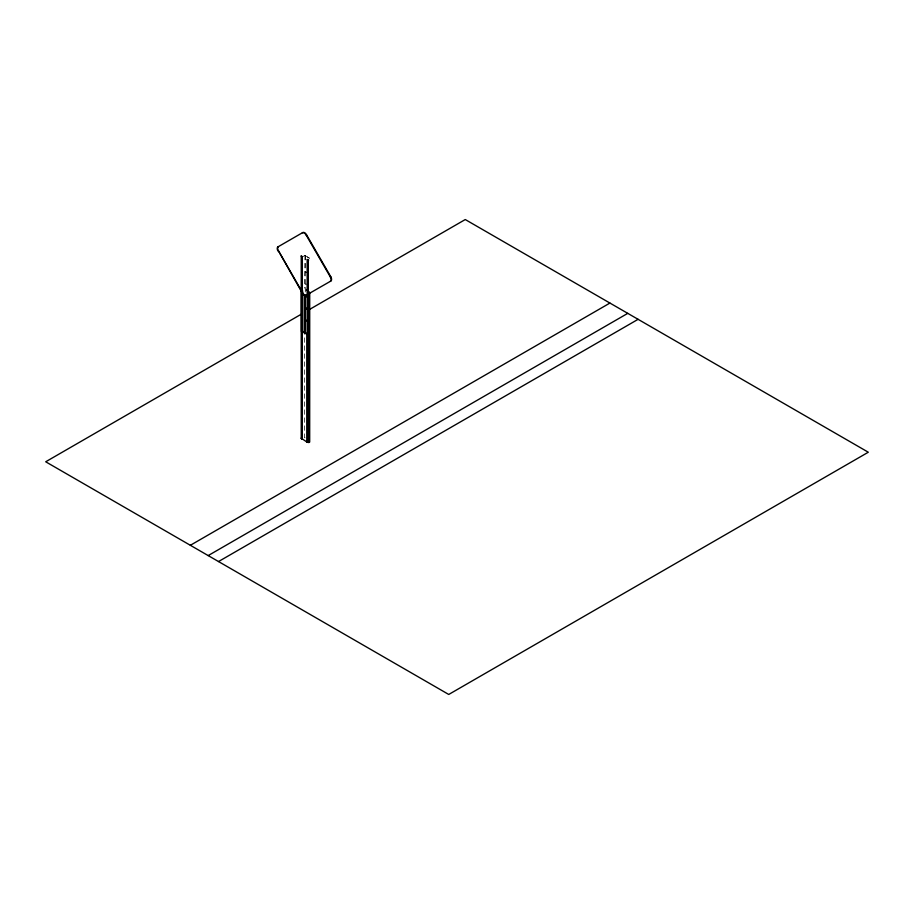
<?xml version="1.0" encoding="UTF-8"?>
<svg xmlns="http://www.w3.org/2000/svg" width="914" height="914" viewBox="0 0 914 914"><rect width="100%" height="100%" fill="white"/><g stroke="black" fill="none" stroke-linecap="round" stroke-linejoin="round"><path stroke-width="0.69" stroke-dasharray="4.57 3.43" d="M306.213 271.789L306.213 272.418M305.664 284.071L306.076 284.677L306.213 283.923M306.179 272.486L305.687 271.881L306.201 272.258M309.526 258.194L305.025 255.486L309.229 258.148M302.808 256.594L305.242 255.36M305.036 255.303L304.465 288.173M305.036 437.715L304.465 437.806L304.465 335.198M305.299 255.394L305.299 292.446"/><path stroke-width="1.37" d="M301.094 255.977L302.5 256.674M307.207 259.393L308.635 260.216M306.064 295.976L306.384 296.627M306.201 296.684L305.859 296.09M305.904 320.288L306.076 321.077L306.064 320.243M301.152 438.16L306.967 442.079L309.606 442.159L309.606 292.514M277.959 250.962A3.542 2.045 60 0 1 277.959 246.871L302.774 232.544A3.736 2.159 60 0 1 306.498 234.704L330.822 276.816A3.679 2.125 60 0 1 330.822 281.066L305.63 295.542A3.645 2.102 60 0 1 302.797 293.897L278.382 250.71A3.542 2.045 60 0 1 278.382 246.631M302.351 232.796A3.736 2.159 60 0 1 306.087 234.944L306.498 234.704M305.893 290.092L306.613 289.681M330.4 281.306A3.679 2.125 60 0 0 330.4 277.068L330.822 276.816M302.545 293.531L303.219 293.657A3.645 2.102 60 0 0 306.053 295.302L306.316 295.222M301.14 314.29L45.7 461.776L448.74 694.457L868.3 452.224L465.26 219.543L309.777 309.309M307.572 441.953L309.4 442.033L309.435 291.977M190.352 545.292L609.924 303.06M208.186 555.586L627.758 313.353M218.526 561.55L638.098 319.317M308.704 442.433L308.738 292.788M302.031 331.245L307.481 334.147L301.928 330.937L302.031 439.234M301.449 438.412L302.26 438.88M306.087 234.944L330.4 277.068M278.382 250.71L302.957 293.28M308.943 292.903L308.943 442.536M308.384 294.205L308.384 442.422M308.178 260.124L308.178 442.536M307.481 259.736L307.481 442.148M307.367 259.656L307.367 334.078M306.967 334.09L306.967 442.079M305.299 295.302L305.299 333.77M304.465 295.302L304.465 333.77M302.603 290.675L302.603 331.999M302.26 290.675L302.26 331.999M302.043 256.594L302.043 331.005M301.928 256.514L301.928 438.937M301.449 288.573L301.449 331.531M301.232 256.126L301.232 438.537M305.664 308.338L306.133 308.921L305.687 308.281M305.87 308.224L306.339 308.806L305.904 308.155"/></g></svg>
